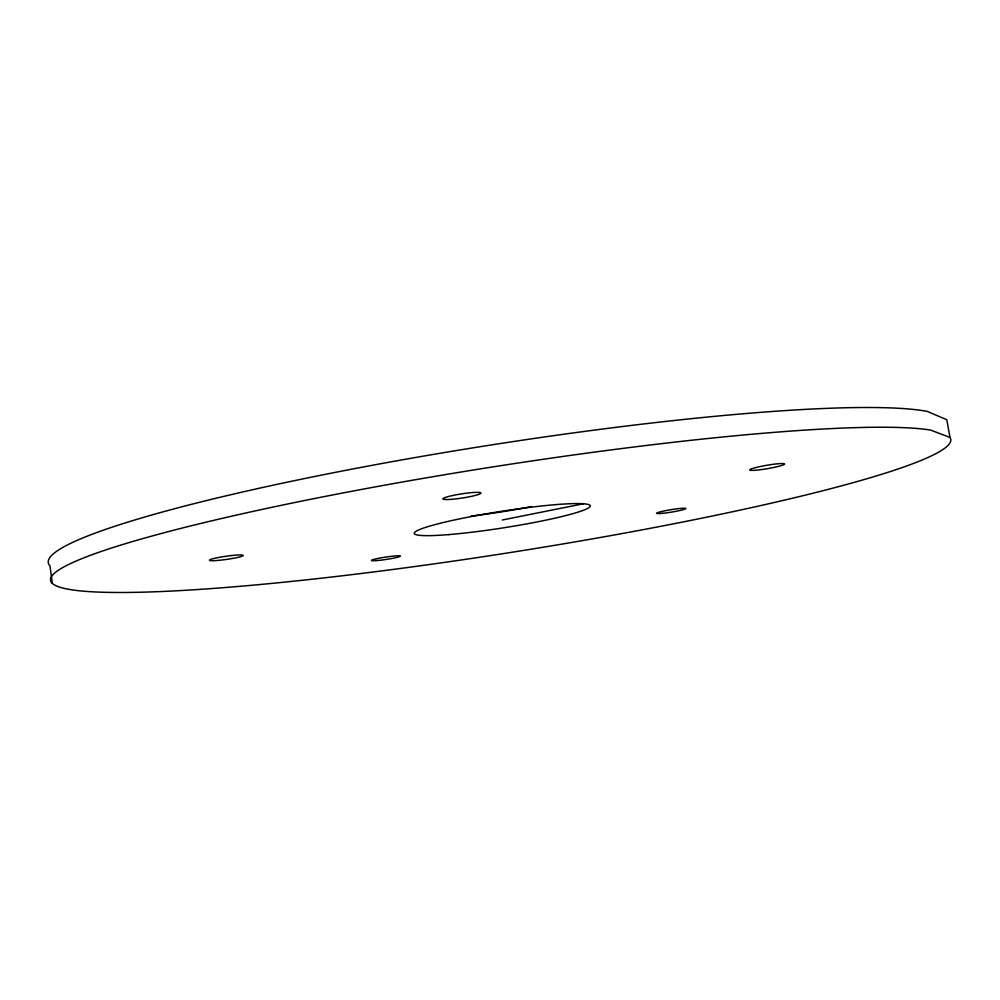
<?xml version="1.0" encoding="UTF-8"?>
<svg xmlns="http://www.w3.org/2000/svg" width="1000" height="1000" viewBox="0 0 1000 1000"><rect width="100%" height="100%" fill="white"/><g stroke="black" fill="none" stroke-linecap="round" stroke-linejoin="round"><path stroke-width="1.5" d="M502.3 520L583.45 503.762M950 437.463L930.625 430.075A455.562 43.637 -8.9 0 0 195.688 524.688A455.562 43.637 -8.9 0 0 332.65 576.9A455.562 43.637 -8.9 0 0 950 437.463L946.787 419.75L927.262 411.4A455.138 47.787 -8.9 0 0 410.55 458.363A455.138 47.787 -8.9 0 0 50 565.913L52.3 583.275M531.388 506.625A89.05 9.1 -8.9 0 1 471.35 516.062M373.537 559.5L372.038 560.025A14.612 1.2 -8.6 0 0 380.15 560.25A14.612 1.2 -8.6 0 0 398.25 557.05L399.787 556.538A14.612 1.2 -8.6 0 0 391.75 556.275A14.612 1.2 -8.6 0 0 373.537 559.5M231.425 555.55L227.025 556.1A17.125 1.613 -8.1 0 0 209.6 559.9A17.125 1.613 -8.1 0 0 221.325 560.075L225.65 559.538A17.125 1.613 -8.1 0 0 243.012 555.737A17.125 1.613 -8.1 0 0 231.425 555.55M662.425 513.35L659.7 513.562A14.887 1.238 -9.3 0 1 660.725 511.737A14.887 1.238 -9.3 0 1 680.1 508.462L682.837 508.25A14.887 1.238 -9.3 0 1 681.688 510.075A14.887 1.238 -9.3 0 1 662.425 513.35M751.35 470.387L749.975 470.188A17.688 1.713 -9.7 0 1 762.013 466.175A17.688 1.713 -9.7 0 1 783.062 463.562L784.362 463.787A17.688 1.713 -9.7 0 1 772.262 467.775A17.688 1.713 -9.7 0 1 751.35 470.387M443.35 499.225L442.962 498.738A19.262 2.1 -8.8 0 1 460.637 494.025A19.262 2.1 -8.8 0 1 480.65 492.7L480.95 493.2A19.262 2.1 -8.8 0 1 463.288 497.863A19.262 2.1 -8.8 0 1 443.35 499.225M448.675 534.6A89.125 8.312 -8.9 0 0 589.55 507.15A89.125 8.312 -8.9 0 0 468.475 517.087A89.125 8.312 -8.9 0 0 448.675 534.6"/></g></svg>
